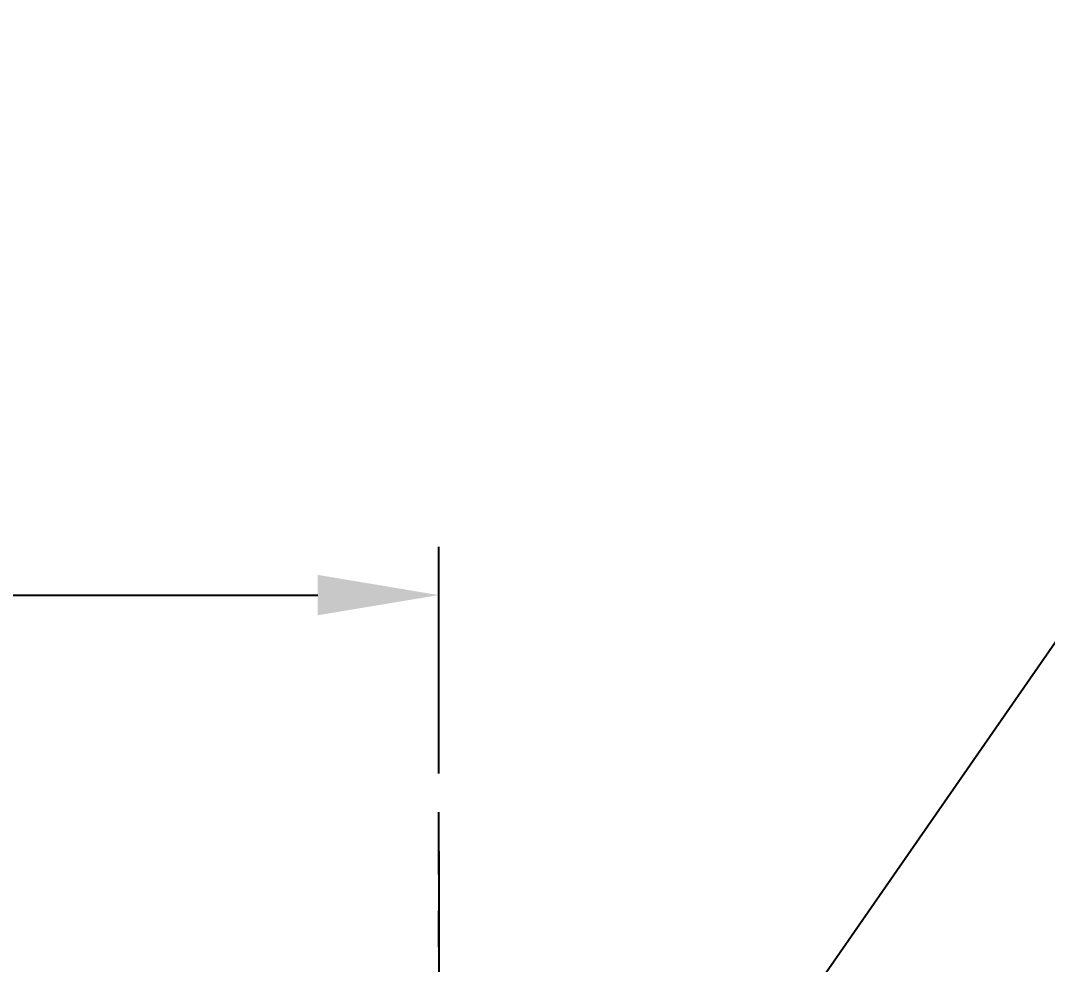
# Model space of a CAD drawing. Header units: millimetres. Extents: x 5828 to 6704, y 123 to 421.
# Drawn here: x 6424.26 to 6434.87, y 275.33 to 285.07 of the extents above; entities that cross this region are included whole.
import ezdxf
from ezdxf import colors
from ezdxf.entities.mleader import LeaderData, LeaderLine
from ezdxf.math import Vec2, Vec3

# ---------------------------------------------------------------- set-up
doc = ezdxf.new("R2010")
doc.units = ezdxf.units.MM
doc.linetypes.add('CENTER', pattern=[0.6, 0.375, -0.075, 0.075, -0.075])
for name, color, linetype in [('中心线', 7, 'Continuous'), ('多重引线', 7, 'Continuous'), ('尺寸标注', 7, 'Continuous')]:
    doc.layers.add(name, color=color, linetype=linetype)
doc.styles.add('微软雅黑', font='msyh.ttc', dxfattribs={"height": 1.5})
doc.dimstyles.new('尺寸标注_1_15比例', dxfattribs={"dimtxt": 1.5, "dimasz": 1.25, "dimexe": 0.5, "dimexo": 0.4, "dimgap": 0.5, "dimtad": 1, "dimdec": 1, "dimlfac": 15, "dimdsep": 46, "dimtxsty": '微软雅黑', "dimcen": 0.09, "dimadec": 0, "dimazin": 0, "dimtp": 0.01, "dimtm": 0.01, "dimtfac": 1, "dimtdec": 1, "dimtofl": 0, "dimtmove": 0, "dimatfit": 3, "dimfxl": 1, "dimtolj": 1, "dimarcsym": 0})

# ---------------------------------------------------------------- blocks, each defined once
blk = doc.blocks.new('*D928')
at = {"layer": 'Defpoints', "color": 0}
for p in [(6428.58, 279.142), (6428.58, 276.9), (6409.58, 275.394)]:
    blk.add_point(p, dxfattribs=at)
at = {"layer": '尺寸标注', "color": 0, "lineweight": -2}
for p, q in [((6409.58, 275.794), (6409.58, 279.642)), ((6428.58, 277.3), (6428.58, 279.642)), ((6410.83, 279.142), (6427.33, 279.142))]:
    blk.add_line(p, q, dxfattribs=at)
at = {"layer": '尺寸标注', "color": 0}
for points in [[(6410.83, 279.351), (6410.83, 278.934), (6409.58, 279.142)], [(6427.33, 278.934), (6427.33, 279.351), (6428.58, 279.142)]]:
    blk.add_solid(points, dxfattribs=at)
at = {"layer": '尺寸标注', "color": 0, "insert": (6419.08, 280.418), "char_height": 1.5, "attachment_point": 5, "style": '微软雅黑'}
blk.add_mtext('\\A1;285', dxfattribs=at)
blk = doc.blocks.new('*D934')
at = {"layer": 'Defpoints', "color": 0}
for p in [(6428.58, 276.9), (6426.814, 270.691), (6428.58, 264.582)]:
    blk.add_point(p, dxfattribs=at)
at = {"layer": '尺寸标注', "color": 0, "lineweight": -2}
for p, q in [((6428.58, 276.5), (6428.58, 264.082)), ((6426.814, 270.291), (6426.814, 264.082)), ((6425.564, 264.582), (6418.987, 264.582)), ((6429.83, 264.582), (6431.08, 264.582))]:
    blk.add_line(p, q, dxfattribs=at)
at = {"layer": '尺寸标注', "color": 0}
for points in [[(6425.564, 264.373), (6425.564, 264.79), (6426.814, 264.582)], [(6429.83, 264.79), (6429.83, 264.373), (6428.58, 264.582)]]:
    blk.add_solid(points, dxfattribs=at)
at = {"layer": '尺寸标注', "color": 0, "insert": (6421.341, 265.857), "char_height": 1.5, "attachment_point": 5, "style": '微软雅黑'}
blk.add_mtext('\\A1;26.5', dxfattribs=at)

msp = doc.modelspace()

# ---------------------------------------------------------------- linework, layer by layer
at = {"layer": '中心线', "linetype": 'CENTER', "ltscale": 5}
msp.add_line((6428.5804, 228.2569), (6428.5804, 276.8996), dxfattribs=at)

# ---------------------------------------------------------------- dimensions: what is measured, and where the dimension line sits
at = {"layer": '尺寸标注'}
dim = msp.add_linear_dim(base=(6428.5804, 279.1422), p1=(6409.5804, 275.3938), p2=(6428.5804, 276.8996), dimstyle='尺寸标注_1_15比例', dxfattribs=at)
dim.commit()
dim.dimension.update_dxf_attribs({"geometry": '*D928', "text_midpoint": (6419.0804, 280.4178)})
dim = msp.add_linear_dim(base=(6428.5804, 264.5818), p1=(6426.8138, 270.6906), p2=(6428.5804, 276.8996), dimstyle='尺寸标注_1_15比例', dxfattribs=at)
dim.commit()
dim.dimension.update_dxf_attribs({"geometry": '*D934', "text_midpoint": (6421.3412, 264.5818), "dimtype": 160})

# ---------------------------------------------------------------- leaders
at = {"layer": '多重引线'}
ml = msp.add_multileader_mtext('Standard', dxfattribs=at)
ml.set_content('4×M3 depth6', style='微软雅黑')
ml.set_leader_properties()
ml.build(insert=Vec2(0, 0))
ml.multileader.update_dxf_attribs({"text_left_attachment_type": 5, "text_right_attachment_type": 5, "dogleg_length": 1, "arrow_head_size": 1.25})
ctx = ml.context
ctx.base_point, ctx.char_height, ctx.arrow_head_size, ctx.landing_gap_size, ctx.plane_origin = Vec3(6438.8907, 282.8993), 1.5, 1.25, 0.5, Vec3(6429.8804, 271.3573)
ctx.left_attachment, ctx.right_attachment = 5, 5
notes = []
notes.append((ctx, [(0, (1, 1, 0), (6437.8907, 282.8993), (1, 0), 1, [(0, [(6429.8804, 271.3573)], 0, [])])]))
ctx.mtext.insert, ctx.mtext.alignment, ctx.mtext.flow_direction = Vec3(6445.8933, 284.9774), 2, 5
for ctx, leaders in notes:
    for number, flags, end, landing, length, lines in leaders:
        leader = LeaderData()
        leader.index, (leader.has_last_leader_line, leader.has_dogleg_vector, leader.attachment_direction) = number, flags
        leader.last_leader_point, leader.dogleg_vector, leader.dogleg_length = Vec3(end), Vec3(landing), length
        for number, points, colour, breaks in lines:
            line = LeaderLine()
            line.index, line.vertices, line.color, line.breaks = number, Vec3.list(points), colors.encode_raw_color(colour), breaks
            leader.lines.append(line)
        ctx.leaders.append(leader)

doc.saveas('drawing.dxf')
